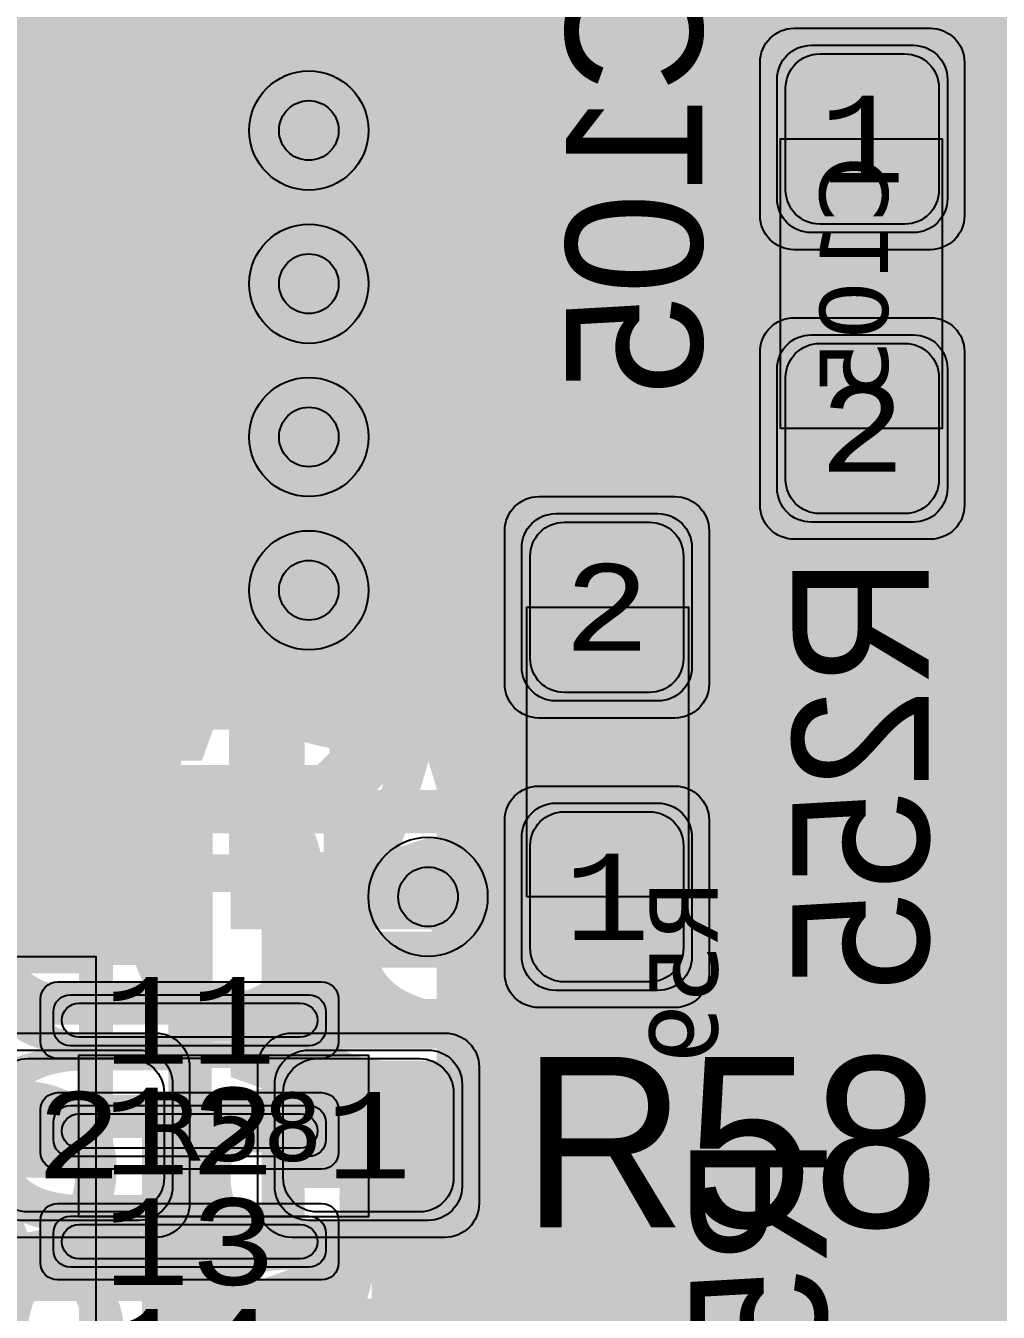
# Model space of a CAD drawing. Extents: x -98 to 119, y -207 to 98.
# Drawn here: x -1.16 to 4.55, y 15.96 to 23.52 of the extents above; entities that cross this region are included whole.
import ezdxf
from ezdxf.enums import TextEntityAlignment as Align

# ---------------------------------------------------------------- set-up
doc = ezdxf.new("R2010")
doc.units = 0
doc.header["$MEASUREMENT"] = 0
for name, color, linetype in [('ASSEMBLY_OUTLINES_BTM', 191, 'CONTINUOUS'), ('ASSEMBLY_OUTLINES_TOP', 102, 'CONTINUOUS'), ('ASSEMBLY_PART_NUMBERS_BTM', 191, 'CONTINUOUS'), ('ASSEMBLY_PART_NUMBERS_TOP', 102, 'CONTINUOUS'), ('ASSEMBLY_REF_DES_BTM', 191, 'CONTINUOUS'), ('ASSEMBLY_REF_DES_TOP', 102, 'CONTINUOUS'), ('BOARD_OUTLINE', 10, 'CONTINUOUS'), ('DRILL_DRAWING', 21, 'CONTINUOUS'), ('GENERATED_SILKSCREEN_BTM', 255, 'CONTINUOUS'), ('GENERATED_SILKSCREEN_TOP', 140, 'CONTINUOUS'), ('MANUFACTURING_OUTLINES', 10, 'CONTINUOUS'), ('PART_PADS_SMD_BTM', 230, 'CONTINUOUS'), ('PART_PADS_SMD_TOP', 150, 'CONTINUOUS'), ('PIN_NUMBERS_BTM', 8, 'CONTINUOUS'), ('PIN_NUMBERS_TOP', 8, 'CONTINUOUS'), ('PLACEMENT_OUTLINES_BTM', 222, 'CONTINUOUS'), ('PLACEMENT_OUTLINES_TOP', 130, 'CONTINUOUS'), ('PLANE_DATA_LAYER_BOTTOM', 230, 'CONTINUOUS'), ('PLANE_SHAPES_LAYER_BOTTOM', 230, 'CONTINUOUS'), ('PLANE_SHAPES_LAYER_TOP', 150, 'CONTINUOUS'), ('ROUTE_BORDER', 151, 'CONTINUOUS'), ('SILKSCREEN_OUTLINES_BTM', 211, 'CONTINUOUS'), ('SILKSCREEN_OUTLINES_TOP', 150, 'CONTINUOUS'), ('SILKSCREEN_REF_DES_BTM', 211, 'CONTINUOUS'), ('SILKSCREEN_REF_DES_TOP', 150, 'CONTINUOUS'), ('SOLDERMASK_PADS_BTM', 12, 'CONTINUOUS'), ('SOLDERMASK_PADS_TOP', 180, 'CONTINUOUS'), ('SOLDERPASTE_PADS_BTM', 12, 'CONTINUOUS'), ('SOLDERPASTE_PADS_TOP', 180, 'CONTINUOUS'), ('TRACES_LAYER_BOTTOM', 230, 'CONTINUOUS'), ('TRACES_LAYER_TOP', 150, 'CONTINUOUS'), ('VIA_HOLES_LAYER_BOTTOM', 30, 'CONTINUOUS'), ('VIA_HOLES_LAYER_TOP', 30, 'CONTINUOUS'), ('VIA_PADS_LAYER_BOTTOM', 230, 'CONTINUOUS'), ('VIA_PADS_LAYER_TOP', 150, 'CONTINUOUS')]:
    doc.layers.add(name, color=color, linetype=linetype)
doc.styles.add('COURIER_NEW', font='COUR.TTF')
doc.styles.add('VERDANA', font='verdana.TTF')
doc.styles.add('VERIBEST_GERBER_0', font='txt')

msp = doc.modelspace()

# ---------------------------------------------------------------- hatches: boundary and pattern name
at = {"layer": 'PLANE_DATA_LAYER_BOTTOM'}
h = msp.add_hatch(color=256, dxfattribs=at)
h.paths.add_polyline_path([(-96.5, 0, -1), (96.5, 0, -1)], flags=0)
h.paths.add_polyline_path([(92.251979, -7.43598, 0.72698816), (92.479659, -3.637852, -0.30860979), (92.431259, -3.566904, -0.00963525), (92.431316, -3.563968, 0.00963501), (92.5, -0.000006), (92.5, 0.000001, 0.05332526), (90.407665, 19.562826, -0.05332692), (90.405941, 19.578942), (90.405941, 19.578943, -0.23821791), (90.436919, 19.640273, 0.66175504), (89.584154, 23.221888, -0.29529758), (89.523137, 23.277841, 0.02240102), (87.08146, 31.194059, -0.0862063), (87.076996, 31.219756), (87.076996, 31.219757, -0.21018391), (87.101696, 31.275919, 0.67938251), (85.774921, 34.749845, -0.30186499), (85.705267, 34.797373, 0.04791583), (77.514669, 50.475005, -0.14530744), (77.502324, 50.516585, -0.1239887), (77.511414, 50.552678, 0.60660899), (75.516892, 53.486368, -0.27423899), (75.44586, 53.517962, 0.02152308), (70.565432, 59.806101, -0.17759524), (70.547363, 59.855368), (70.547363, 59.855369, -0.1118333), (70.5548, 59.888203, 0.66175545), (68.116894, 62.64715, -0.29529737), (68.036725, 62.667806, 0.05833458), (51.722715, 76.687749, -0.24933783), (51.689123, 76.750923), (51.689123, 76.750924, -0.06075989), (51.691357, 76.76924, 0.7149664), (48.509213, 78.818582, -0.31487112), (48.42205, 78.81342, 0.02280668), (41.042088, 82.896302, -0.28513695), (40.999698, 82.964591), (40.999698, 82.964596, -0.00424702), (40.999709, 82.965891, 0.64704661), (37.697353, 84.5176, -0.28975486), (37.616734, 84.505806, 0.05294354), (19.031563, 90.52099, -0.30833592), (18.972104, 90.582877, 0.69698225), (15.284156, 91.27756, -0.30833961), (15.206255, 91.241547, 0.02237069), (6.993138, 92.235275, -0.31520437), (6.925536, 92.290658, 0.71588806), (3.14462, 92.496703, -0.31520526), (3.0714, 92.448994, 0.06346806), (-20.215283, 90.264015, -0.32014225), (-20.296827, 90.298428, 0.72963938), (-23.995319, 89.386755, -0.32014403), (-24.051528, 89.318386, 0.01866354), (-30.645576, 87.275991, -0.30986574), (-30.72878, 87.298418, 0.70117084), (-34.249879, 85.978007, -0.00275269), (-34.249874, 85.977168, -0.30685575), (-34.29782, 85.9064, 0.04916641), (-50.410548, 77.556603, -0.32354836), (-50.499711, 77.561018, 0.73921276), (-53.660594, 75.408706, -0.07516987), (-53.657188, 75.386179), (-53.657188, 75.386178, -0.24247942), (-53.68916, 75.324127, 0.01996774), (-59.527063, 70.80098, -0.29848709), (-59.610009, 70.791065, 0.55672441), (-62.5, 69), (-62.5, 68.999999, 0.08270852), (-62.392031, 68.351756, -0.29848757), (-62.412702, 68.270818, 0.06718659), (-78.279974, 49.27977, -0.27781781), (-78.350169, 49.24438, 0.43635087), (-80.5, 47.25), (-80.5, 47.249999, 0.14146633), (-80.192238, 46.184011, -0.14146588), (-80.180512, 46.143397), (-80.180512, 46.143396, -0.13119073), (-80.190652, 46.105416, 0.01929482), (-83.506407, 39.786053, -0.3122068), (-83.581614, 39.742899, 0.43912347), (-85.75, 37.75, 0.20482962), (-85.131688, 36.303992, -0.20483071), (-85.10813, 36.248899), (-85.10813, 36.248898, -0.10091901), (-85.114214, 36.219062, 0.04809776), (-90.466303, 19.289839, -0.31487042), (-90.530154, 19.230281, 0.71496565), (-91.24073, 15.512631, -0.26937831), (-91.202277, 15.446437), (-91.202277, 15.446436, -0.04192983), (-91.203345, 15.433723, 0.01884133), (-92.106444, 8.523669, -0.32827121), (-92.166453, 8.456161, 0.35402801), (-93.75, 6.5), (-93.75, 6.499999, 0.3147083), (-92.438077, 4.622088, -0.31470689), (-92.388093, 4.55054), (-92.388093, 4.550537, -0.01228575), (-92.388185, 4.546794, 0.01229418), (-92.5, 0.00001), (-92.5, -0.000004, 0.05293339), (-90.438132, -19.421494, -0.32940864), (-90.475468, -19.504015, 0.27173254), (-91.5, -21.25, 0.40159771), (-89.586502, -23.248128, -0.32940451), (-89.516056, -23.305059, 0.02130735), (-87.207653, -30.839509, -0.32217733), (-87.232533, -30.924924, 0.23066593), (-88, -32.499999), (-88, -32.5, 0.43149503), (-85.882787, -34.496562, -0.3221788), (-85.807634, -34.544174, 0.04801617), (-77.643233, -50.277018, -0.30387878), (-77.644537, -50.3618, 0.152519), (-78, -51.499999), (-78, -51.5, 0.48198292), (-75.552374, -53.449264, -0.30388342), (-75.473145, -53.479475, 0.02199125), (-70.483925, -59.90214, -0.3186215), (-70.47622, -59.989968, 0.72539906), (-67.952631, -62.834176, -0.31862421), (-67.866344, -62.852281, 0.06239253), (-50.265124, -77.650932, -0.25435623), (-50.230332, -77.714899), (-50.230332, -77.7149, -0.03445317), (-50.231054, -77.725364, 0.03445193), (-50.25, -78), (-50.25, -78.000001, 0.60330822), (-47.119729, -79.649997, -0.29136265), (-47.037917, -79.64725, 0.02294124), (-39.54278, -83.621879, -0.2900128), (-39.499155, -83.690765), (-39.499155, -83.690766, -0.00713035), (-39.499186, -83.692939, 0.00713296), (-39.5, -83.749994), (-39.5, -83.75, 0.65808296), (-36.126004, -85.203319, -0.29776298), (-36.043963, -85.188513, 0.04901634), (-18.771876, -90.575199, -0.30186131), (-18.712566, -90.635139, 0.67938177), (-15.056336, -91.31372, -0.30186438), (-14.979467, -91.279054, 0.02174912), (-6.993138, -92.235275, -0.31520437), (-6.925536, -92.290658, 0.71588806), (-3.14462, -92.496703, -0.31520526), (-3.0714, -92.448994, 0.06250827), (19.869968, -90.340657, -0.3455664), (19.954737, -90.381493, 0.79435682), (23.75, -89.500001), (23.75, -89.499973, 0.00508686), (23.749586, -89.459281, -0.34558849), (23.806159, -89.384097, 0.02146945), (31.383958, -87.013201, -0.31444693), (31.468175, -87.035889, 0.70013084), (35, -85.75), (35, -85.749988, 0.00909926), (34.998675, -85.677212, -0.00905723), (34.998625, -85.674452), (34.998625, -85.674439, -0.3044722), (35.045955, -85.60392, 0.04798546), (50.721249, -77.353765, -0.31444166), (50.808431, -77.356288, 0.61621831), (54, -75.75), (54, -75.749999, 0.06775817), (53.927211, -75.215343, -0.06775352), (53.924438, -75.194974), (53.924438, -75.194973, -0.24153729), (53.95619, -75.13308, 0.02236582), (60.452055, -70.01285, -0.31311155), (60.538488, -70.003709, 0.71009535), (63.344013, -67.475653, -0.09971759), (63.33807, -67.446151), (63.33807, -67.44615, -0.20692806), (63.362073, -67.390635, 0.05820555), (77.187807, -50.973449, -0.31748667), (77.269693, -50.94147, 0.72222414), (79.294241, -47.729048, -0.17387366), (79.276877, -47.680625, -0.13609457), (79.287761, -47.641379, 0.02052348), (82.926938, -40.980152, -0.3530032), (83.013777, -40.939997, 0.48811211), (85.5, -39), (85.5, -38.999999, 0.2400736), (84.675602, -37.381988, -0.24007295), (84.644192, -37.320342), (84.644192, -37.320341, -0.10410562), (84.650658, -37.289623, 0.05054674), (90.411157, -19.546683, -0.32146983), (90.476988, -19.487077, 0.38127918), (92.25, -17.5, 0.2751437), (91.203224, -15.741772, -0.27514249), (91.163342, -15.674784), (91.163342, -15.674783, -0.04255495), (91.164442, -15.661882, 0.02223578), (92.195155, -7.50356, -0.31919634)], flags=0)
at = {"layer": 'PLANE_SHAPES_LAYER_BOTTOM'}
h = msp.add_hatch(color=256, dxfattribs=at)
h.paths.add_polyline_path([(-96.5, 0, -1), (96.5, 0, -1)], flags=0)
h.paths.add_polyline_path([(-92.5, 0, -1), (92.5, 0, -1)], flags=0)
at = {"layer": 'PLANE_SHAPES_LAYER_TOP'}
h = msp.add_hatch(color=256, dxfattribs=at)
h.paths.add_polyline_path([(-96.31345, 0, -1), (96.81345, 0, -1)], flags=0)
h.paths.add_polyline_path([(-92.25, 0, -1), (92.75, 0, -1)], flags=0)
h = msp.add_hatch(color=256, dxfattribs=at)
h.paths.add_polyline_path([(46.25, -35.15), (43.875, -38), (28.75, -38), (32.25, -34.5), (32.25, -30.5), (35.75, -30.5), (35.75, -27), (14.25, -27), (14.25, -24), (-10, -24), (-10, -18.75), (1.75, -18.75), (1.75, -9.25), (-10, -9.25), (-10, 32.75), (1.75, 32.75), (1.75, 34.25), (20.25, 34.25), (20.25, 25.25), (22.25, 23.25), (34.5, 23.25), (34.5, -26.5), (41.25, -26.5), (41.25, -20.5), (46.25, -20.5)])
h.paths.add_polyline_path([(-8.75, 10.25), (-8.75, 19.5), (1.25, 19.5), (1.25, 10.25)], flags=16)
h.paths.add_polyline_path([(6, 27.25), (6, 29.75), (15.45, 29.75), (15.45, 27.25)], flags=16)
at = {"layer": 'VIA_HOLES_LAYER_BOTTOM'}
h = msp.add_hatch(color=256, dxfattribs=at)
edge = h.paths.add_edge_path()
edge.add_arc((0.5, 22.9), 0.175, 0, 360)
h = msp.add_hatch(color=256, dxfattribs=at)
edge = h.paths.add_edge_path()
edge.add_arc((0.5, 22), 0.175, 0, 360)
h = msp.add_hatch(color=256, dxfattribs=at)
edge = h.paths.add_edge_path()
edge.add_arc((0.5, 21.1), 0.175, 0, 360)
h = msp.add_hatch(color=256, dxfattribs=at)
edge = h.paths.add_edge_path()
edge.add_arc((0.5, 20.2), 0.175, 0, 360)
h = msp.add_hatch(color=256, dxfattribs=at)
edge = h.paths.add_edge_path()
edge.add_arc((1.2, 18.4), 0.175, 0, 360)
at = {"layer": 'VIA_HOLES_LAYER_TOP'}
h = msp.add_hatch(color=256, dxfattribs=at)
edge = h.paths.add_edge_path()
edge.add_arc((0.5, 22.9), 0.175, 0, 360)
h = msp.add_hatch(color=256, dxfattribs=at)
edge = h.paths.add_edge_path()
edge.add_arc((0.5, 22), 0.175, 0, 360)
h = msp.add_hatch(color=256, dxfattribs=at)
edge = h.paths.add_edge_path()
edge.add_arc((0.5, 21.1), 0.175, 0, 360)
h = msp.add_hatch(color=256, dxfattribs=at)
edge = h.paths.add_edge_path()
edge.add_arc((0.5, 20.2), 0.175, 0, 360)
h = msp.add_hatch(color=256, dxfattribs=at)
edge = h.paths.add_edge_path()
edge.add_arc((1.2, 18.4), 0.175, 0, 360)

# ---------------------------------------------------------------- linework, layer by layer
at = {"layer": 'ASSEMBLY_OUTLINES_BTM'}
for points in [[(3.27, 21.15), (3.27, 22.85), (4.22, 22.85), (4.22, 21.15)], [(1.78, 18.4), (1.78, 20.1), (2.73, 20.1), (2.73, 18.4)]]:
    msp.add_lwpolyline(points, close=True, dxfattribs=at)
at = {"layer": 'ASSEMBLY_OUTLINES_BTM', "const_width": 0.2}
msp.add_lwpolyline([(-5.25, 11.45), (-5.25, 18.05), (-0.75, 18.05), (-0.75, 11.45)], close=True, dxfattribs=at)
at = {"layer": 'ASSEMBLY_OUTLINES_TOP'}
msp.add_lwpolyline([(-0.85, 16.52), (-0.85, 17.47), (0.85, 17.47), (0.85, 16.52)], close=True, dxfattribs=at)
at = {"layer": 'BOARD_OUTLINE', "const_width": 0.1}
msp.add_lwpolyline([(-97.5, 0, -1), (97.5, 0, -1)], format="xyb", close=True, dxfattribs=at)
at = {"layer": 'GENERATED_SILKSCREEN_BTM', "const_width": 0.15}
for points in [[(2.0068, 23.6412), (2.0068, 23.3716), (2.0076, 23.3676), (2.0084, 23.366), (2.0092, 23.3636), (2.01, 23.3612), (2.1196, 23.226), (2.1236, 23.2228), (2.13, 23.2212), (2.134, 23.222), (2.1388, 23.2236), (2.142, 23.226), (2.1452, 23.23), (2.1476, 23.234), (2.1484, 23.238), (2.1484, 23.242), (2.146, 23.2452), (2.0396, 23.3772), (2.0396, 23.6356)], [(2.774, 23.6356), (2.774, 23.3772), (2.6676, 23.2452), (2.666, 23.242), (2.6652, 23.238), (2.666, 23.234), (2.6684, 23.23), (2.6716, 23.226), (2.6756, 23.2236), (2.6796, 23.222), (2.6852, 23.2212), (2.69, 23.2228), (2.694, 23.226), (2.8036, 23.3612), (2.8052, 23.3644), (2.806, 23.3652), (2.806, 23.3676), (2.8068, 23.3684), (2.8068, 23.3692), (2.8068, 23.3716), (2.8068, 23.6412)], [(2.774, 22.922), (2.7756, 22.9284), (2.7788, 22.9316), (2.7844, 22.934), (2.7908, 22.9348), (2.7964, 22.934), (2.802, 22.9316), (2.806, 22.9284), (2.8068, 22.922), (2.8068, 22.61), (2.806, 22.6044), (2.802, 22.5996), (2.7964, 22.5972), (2.7908, 22.5964), (2.7844, 22.5972), (2.7788, 22.5996), (2.7756, 22.6044), (2.774, 22.61), (2.774, 22.7508), (2.0228, 22.7508), (2.0172, 22.7516), (2.0132, 22.754), (2.0108, 22.758), (2.01, 22.7636), (2.0092, 22.7676), (2.0092, 22.7716), (2.0108, 22.7748), (2.014, 22.778), (2.2332, 22.934), (2.2388, 22.9364), (2.2444, 22.9364), (2.2492, 22.934), (2.2532, 22.93), (2.2564, 22.9252), (2.258, 22.9196), (2.258, 22.9164), (2.2564, 22.914), (2.2548, 22.9116), (2.2524, 22.91), (2.0732, 22.782), (2.774, 22.782), (2.774, 22.922)], [(2.1196, 22.302), (2.01, 22.1676), (2.0092, 22.1644), (2.0084, 22.162), (2.0076, 22.1612), (2.0068, 22.158), (2.0068, 21.8884), (2.0076, 21.8852), (2.0076, 21.8844), (2.0084, 21.8836), (2.0092, 21.8812), (2.01, 21.878), (2.1196, 21.7436), (2.1236, 21.7412), (2.1268, 21.7404), (2.1292, 21.7388), (2.1324, 21.738), (2.6812, 21.738), (2.6836, 21.7388), (2.6892, 21.7404), (2.6908, 21.7412), (2.694, 21.7436), (2.8036, 21.878), (2.8044, 21.8812), (2.8052, 21.8828), (2.806, 21.8844), (2.8068, 21.886), (2.8068, 21.8884), (2.8068, 22.158), (2.806, 22.1612), (2.8052, 22.1644), (2.8036, 22.1676), (2.694, 22.302), (2.6924, 22.3036), (2.6916, 22.3052), (2.6892, 22.3068), (2.6836, 22.3084), (2.6812, 22.3092), (2.1324, 22.3092), (2.1292, 22.3084), (2.1268, 22.3068), (2.1236, 22.3052), (2.1196, 22.302)], [(2.1404, 22.2764), (2.6732, 22.2764), (2.7132, 22.2292), (2.082, 21.842), (2.0396, 21.8948), (2.0396, 22.1532), (2.1404, 22.2764)], [(2.734, 22.2036), (2.774, 22.1532), (2.774, 21.8948), (2.6732, 21.77), (2.1404, 21.77), (2.1028, 21.8172), (2.734, 22.2036)], [(2.282, 21.4028), (2.2828, 21.406), (2.2836, 21.4084), (2.2852, 21.4116), (2.3732, 21.5204), (2.0396, 21.5204), (2.0396, 20.998), (2.038, 20.9924), (2.0348, 20.9876), (2.0292, 20.9852), (2.0236, 20.9844), (2.0172, 20.9852), (2.0116, 20.9876), (2.0084, 20.9924), (2.0068, 20.998), (2.0068, 21.538), (2.0084, 21.5436), (2.0124, 21.5476), (2.0172, 21.5524), (2.0228, 21.554), (2.4076, 21.554), (2.4132, 21.5532), (2.4172, 21.5508), (2.4196, 21.5476), (2.4212, 21.542), (2.4228, 21.538), (2.4236, 21.5348), (2.4228, 21.5308), (2.4204, 21.5276), (2.314, 21.3972), (2.314, 21.1388), (2.4156, 21.014), (2.6732, 21.014), (2.7732, 21.1388), (2.7732, 21.3972), (2.6676, 21.5276), (2.6652, 21.5332), (2.6652, 21.538), (2.6684, 21.5428), (2.6724, 21.5476), (2.678, 21.5508), (2.6836, 21.5516), (2.6868, 21.5516), (2.6892, 21.5508), (2.6932, 21.5468), (2.8036, 21.4116), (2.8052, 21.4092), (2.8052, 21.406), (2.8068, 21.4028), (2.8068, 21.1332), (2.8068, 21.1308), (2.806, 21.13), (2.806, 21.1292), (2.8052, 21.1276), (2.8052, 21.126), (2.8036, 21.1228), (2.6932, 20.9876), (2.6908, 20.9852), (2.6892, 20.9844), (2.6844, 20.9828), (2.6812, 20.982), (2.4076, 20.982), (2.4044, 20.9828), (2.3996, 20.9844), (2.398, 20.9844), (2.3972, 20.9852), (2.3956, 20.9868), (2.394, 20.9876), (2.2852, 21.1228), (2.2836, 21.1268), (2.2828, 21.1292), (2.282, 21.1332), (2.282, 21.4028)], [(3.6408, 19.7256), (3.6392, 19.7232), (3.6352, 19.7224), (3.6312, 19.72), (3.6272, 19.72), (3.4624, 19.72), (3.4584, 19.72), (3.456, 19.7224), (3.4536, 19.7224), (3.4528, 19.7232), (3.452, 19.724), (3.4496, 19.7256), (3.34, 19.8616), (3.3384, 19.8656), (3.3376, 19.868), (3.3368, 19.872), (3.3368, 20.2752), (3.3384, 20.2824), (3.3424, 20.2864), (3.3472, 20.2912), (3.3528, 20.2928), (4.1208, 20.2928), (4.1272, 20.2912), (4.1312, 20.2872), (4.1336, 20.2824), (4.1344, 20.2768), (4.1336, 20.2704), (4.1312, 20.2648), (4.1272, 20.2608), (4.1208, 20.2592), (3.7528, 20.2592), (3.7528, 19.8832), (4.1256, 19.752), (4.1312, 19.7488), (4.1344, 19.7432), (4.1352, 19.7368), (4.1336, 19.732), (4.1312, 19.7272), (4.1264, 19.7232), (4.1216, 19.7208), (4.1152, 19.7224), (3.7424, 19.8536), (3.6408, 19.7256)], [(3.3696, 20.2592), (3.3696, 19.876), (3.4704, 19.752), (3.6192, 19.752), (3.7208, 19.876), (3.7208, 20.2592), (3.3696, 20.2592)], [(3.34, 19.1048), (3.4496, 18.9704), (3.4536, 18.968), (3.4568, 18.9672), (3.4592, 18.9656), (3.4624, 18.9648), (3.572, 18.9648), (3.5744, 18.9656), (3.58, 18.9672), (3.584, 18.968), (3.5856, 18.9704), (4.0184, 19.5032), (4.104, 19.5032), (4.104, 18.9808), (4.1056, 18.9752), (4.1088, 18.9704), (4.1144, 18.968), (4.1208, 18.9672), (4.1264, 18.968), (4.132, 18.9704), (4.1352, 18.9752), (4.1368, 18.9808), (4.1368, 19.52), (4.1352, 19.5264), (4.1312, 19.5304), (4.1272, 19.5344), (4.1208, 19.536), (4.0112, 19.536), (4.0088, 19.5352), (4.0032, 19.5336), (4.0008, 19.532), (3.9992, 19.5304), (3.9976, 19.5288), (3.564, 18.9968), (3.4704, 18.9968), (3.3696, 19.1216), (3.3696, 19.38), (3.476, 19.5104), (3.4776, 19.516), (3.4768, 19.5208), (3.4744, 19.5264), (3.4696, 19.5296), (3.4648, 19.5328), (3.4592, 19.5336), (3.4536, 19.5328), (3.4496, 19.5288), (3.34, 19.3944), (3.3392, 19.3912), (3.3384, 19.3888), (3.3376, 19.388), (3.3368, 19.3848), (3.3368, 19.1152), (3.3376, 19.112), (3.3376, 19.1112), (3.3384, 19.1104), (3.3392, 19.108), (3.34, 19.1048)], [(3.612, 18.6296), (3.6128, 18.6328), (3.6136, 18.6352), (3.6152, 18.6384), (3.7032, 18.7472), (3.3696, 18.7472), (3.3696, 18.2248), (3.368, 18.2192), (3.3648, 18.2144), (3.3592, 18.212), (3.3536, 18.2112), (3.3472, 18.212), (3.3416, 18.2144), (3.3384, 18.2192), (3.3368, 18.2248), (3.3368, 18.7648), (3.3384, 18.7704), (3.3424, 18.7744), (3.3472, 18.7792), (3.3528, 18.7808), (3.7376, 18.7808), (3.7432, 18.78), (3.7472, 18.7776), (3.7496, 18.7744), (3.7512, 18.7688), (3.7528, 18.7648), (3.7536, 18.7616), (3.7528, 18.7576), (3.7504, 18.7544), (3.644, 18.624), (3.644, 18.3656), (3.7456, 18.2408), (4.0032, 18.2408), (4.1032, 18.3656), (4.1032, 18.624), (3.9976, 18.7544), (3.9952, 18.76), (3.9952, 18.7648), (3.9984, 18.7696), (4.0024, 18.7744), (4.008, 18.7776), (4.0136, 18.7784), (4.0168, 18.7784), (4.0192, 18.7776), (4.0232, 18.7736), (4.1336, 18.6384), (4.1352, 18.636), (4.1352, 18.6328), (4.1368, 18.6296), (4.1368, 18.36), (4.1368, 18.3576), (4.136, 18.3568), (4.136, 18.356), (4.1352, 18.3544), (4.1352, 18.3528), (4.1336, 18.3496), (4.0232, 18.2144), (4.0208, 18.212), (4.0192, 18.2112), (4.0144, 18.2096), (4.0112, 18.2088), (3.7376, 18.2088), (3.7344, 18.2096), (3.7296, 18.2112), (3.728, 18.2112), (3.7272, 18.212), (3.7256, 18.2136), (3.724, 18.2144), (3.6152, 18.3496), (3.6136, 18.3536), (3.6128, 18.356), (3.612, 18.36), (3.612, 18.6296)], [(3.612, 17.8736), (3.6128, 17.8768), (3.6136, 17.8792), (3.6152, 17.8824), (3.7032, 17.9912), (3.3696, 17.9912), (3.3696, 17.4688), (3.368, 17.4632), (3.3648, 17.4584), (3.3592, 17.456), (3.3536, 17.4552), (3.3472, 17.456), (3.3416, 17.4584), (3.3384, 17.4632), (3.3368, 17.4688), (3.3368, 18.0088), (3.3384, 18.0144), (3.3424, 18.0184), (3.3472, 18.0232), (3.3528, 18.0248), (3.7376, 18.0248), (3.7432, 18.024), (3.7472, 18.0216), (3.7496, 18.0184), (3.7512, 18.0128), (3.7528, 18.0088), (3.7536, 18.0056), (3.7528, 18.0016), (3.7504, 17.9984), (3.644, 17.868), (3.644, 17.6096), (3.7456, 17.4848), (4.0032, 17.4848), (4.1032, 17.6096), (4.1032, 17.868), (3.9976, 17.9984), (3.9952, 18.004), (3.9952, 18.0088), (3.9984, 18.0136), (4.0024, 18.0184), (4.008, 18.0216), (4.0136, 18.0224), (4.0168, 18.0224), (4.0192, 18.0216), (4.0232, 18.0176), (4.1336, 17.8824), (4.1352, 17.88), (4.1352, 17.8768), (4.1368, 17.8736), (4.1368, 17.604), (4.1368, 17.6016), (4.136, 17.6008), (4.136, 17.6), (4.1352, 17.5984), (4.1352, 17.5968), (4.1336, 17.5936), (4.0232, 17.4584), (4.0208, 17.456), (4.0192, 17.4552), (4.0144, 17.4536), (4.0112, 17.4528), (3.7376, 17.4528), (3.7344, 17.4536), (3.7296, 17.4552), (3.728, 17.4552), (3.7272, 17.456), (3.7256, 17.4576), (3.724, 17.4584), (3.6152, 17.5936), (3.6136, 17.5976), (3.6128, 17.6), (3.612, 17.604), (3.612, 17.8736)], [(1.04, 16.6918), (1.0376, 16.6978), (1.0364, 16.7014), (1.0352, 16.7074), (1.0352, 17.3146), (1.0376, 17.323), (1.0436, 17.329), (1.0508, 17.3362), (1.0592, 17.3386), (2.2112, 17.3386), (2.2208, 17.3362), (2.2268, 17.329), (2.234, 17.323), (2.2352, 17.3146), (2.2352, 16.7074), (2.2352, 16.7026), (2.234, 16.7002), (2.2328, 16.6966), (2.2304, 16.6918), (2.066, 16.489), (2.0612, 16.4854), (2.0588, 16.4842), (2.0528, 16.4818), (2.0468, 16.4806), (1.2236, 16.4806), (1.2176, 16.4818), (1.214, 16.4842), (1.2104, 16.4842), (1.2092, 16.4854), (1.208, 16.4878), (1.2044, 16.489), (1.04, 16.6918)], [(1.0844, 17.2882), (1.0844, 16.7158), (1.2356, 16.5286), (2.0348, 16.5286), (2.186, 16.7158), (2.186, 17.2882), (1.0844, 17.2882)], [(3.0408, 16.3252), (3.0392, 16.3228), (3.0352, 16.322), (3.0312, 16.3196), (3.0272, 16.3196), (2.8624, 16.3196), (2.8584, 16.3196), (2.856, 16.322), (2.8536, 16.322), (2.8528, 16.3228), (2.852, 16.3236), (2.8496, 16.3252), (2.74, 16.4612), (2.7384, 16.4652), (2.7376, 16.4676), (2.7368, 16.4716), (2.7368, 16.8748), (2.7384, 16.882), (2.7424, 16.886), (2.7472, 16.8908), (2.7528, 16.8924), (3.5208, 16.8924), (3.5272, 16.8908), (3.5312, 16.8868), (3.5336, 16.882), (3.5344, 16.8764), (3.5336, 16.87), (3.5312, 16.8644), (3.5272, 16.8604), (3.5208, 16.8588), (3.1528, 16.8588), (3.1528, 16.4828), (3.5256, 16.3516), (3.5312, 16.3484), (3.5344, 16.3428), (3.5352, 16.3364), (3.5336, 16.3316), (3.5312, 16.3268), (3.5264, 16.3228), (3.5216, 16.3204), (3.5152, 16.322), (3.1424, 16.4532), (3.0408, 16.3252)], [(2.7696, 16.8588), (2.7696, 16.4756), (2.8704, 16.3516), (3.0192, 16.3516), (3.1208, 16.4756), (3.1208, 16.8588), (2.7696, 16.8588)], [(1.0844, 15.5818), (1.0844, 15.9694), (1.244, 16.165), (1.2464, 16.1734), (1.2452, 16.1818), (1.2416, 16.189), (1.2344, 16.195), (1.2272, 16.1998), (1.2188, 16.201), (1.214, 16.201), (1.2104, 16.1998), (1.2044, 16.1938), (1.04, 15.991), (1.0388, 15.9874), (1.0376, 15.9838), (1.0364, 15.9826), (1.0352, 15.9778), (1.0352, 15.5734)], [(2.2304, 15.991), (2.066, 16.1938), (2.06, 16.1998), (2.0564, 16.201), (2.0528, 16.201), (2.0444, 16.1998), (2.036, 16.195), (2.03, 16.189), (2.0252, 16.1818), (2.024, 16.1734), (2.0264, 16.165), (2.186, 15.9694), (2.186, 15.5818)], [(2.7368, 15.5804), (2.7368, 16.1204), (2.7384, 16.126), (2.7424, 16.13), (2.7472, 16.1348), (2.7528, 16.1364), (3.1376, 16.1364), (3.1432, 16.1356), (3.1472, 16.1332), (3.1496, 16.13), (3.1512, 16.1244), (3.1528, 16.1204), (3.1536, 16.1172), (3.1528, 16.1132), (3.1504, 16.11), (3.044, 15.9796), (3.044, 15.7212)], [(3.012, 15.9852), (3.0128, 15.9884), (3.0136, 15.9908), (3.0152, 15.994), (3.1032, 16.1028), (2.7696, 16.1028), (2.7696, 15.5804)], [(3.5032, 15.7212), (3.5032, 15.9796), (3.3976, 16.11), (3.3952, 16.1156), (3.3952, 16.1204), (3.3984, 16.1252), (3.4024, 16.13), (3.408, 16.1332), (3.4136, 16.134), (3.4168, 16.134), (3.4192, 16.1332), (3.4232, 16.1292), (3.5336, 15.994), (3.5352, 15.9916), (3.5352, 15.9884), (3.5368, 15.9852), (3.5368, 15.7156)], [(2.2352, 15.5734), (2.2352, 15.9778), (2.234, 15.9826), (2.2328, 15.9874), (2.2304, 15.991)], [(3.012, 15.7156), (3.012, 15.9852)]]:
    msp.add_lwpolyline(points, dxfattribs=at)
for points in [[(3.270005, 21.707911, 0.00001223), (3.269995, 21.707902), (3.269995, 22.292098, 0.00001223), (3.270005, 22.292089), (3.270005, 21.707911)], [(4.220005, 21.716156, 0.00001164), (4.219995, 21.716164), (4.219995, 22.283836, 0.00001164), (4.220005, 22.283844), (4.220005, 21.716156)], [(1.780005, 18.966164, 0.00001164), (1.779995, 18.966156), (1.779995, 19.533844, 0.00001164), (1.780005, 19.533836), (1.780005, 18.966164)], [(2.730005, 18.957902, 0.00001223), (2.729995, 18.957911), (2.729995, 19.542089, 0.00001223), (2.730005, 19.542098), (2.730005, 18.957902)], [(-0.749995, 17.9), (-0.750005, 17.9), (-0.750005, 18.049995), (-5.249995, 18.049995), (-5.249995, 17.9), (-5.250005, 17.9), (-5.250005, 18.05, -0.41421356), (-5.25, 18.050005), (-0.75, 18.050005, -0.41421356), (-0.749995, 18.05), (-0.749995, 17.9)]]:
    msp.add_lwpolyline(points, format="xyb", dxfattribs=at)
for points in [[(-0.750005, 17.25), (-0.750005, 17.45), (-0.749995, 17.45), (-0.749995, 17.25)], [(-0.750005, 16.6), (-0.750005, 16.8), (-0.749995, 16.8), (-0.749995, 16.6)], [(-0.750005, 15.95), (-0.750005, 16.15), (-0.749995, 16.15), (-0.749995, 15.95)]]:
    msp.add_lwpolyline(points, close=True, dxfattribs=at)
at = {"layer": 'GENERATED_SILKSCREEN_TOP', "const_width": 0.15}
for points in [[(0.283844, 17.470005, 0.00001164), (0.283836, 17.469995), (-0.283836, 17.469995, 0.00001164), (-0.283844, 17.470005), (0.283844, 17.470005)], [(0.292098, 16.519995), (-0.292098, 16.519995, 0.00001223), (-0.292089, 16.520005), (0.292089, 16.520005, 0.00001223), (0.292098, 16.519995)]]:
    msp.add_lwpolyline(points, format="xyb", dxfattribs=at)
for points in [[(2.593, 17.063), (2.596, 17.065), (2.597, 17.07), (2.6, 17.075), (2.6, 17.08), (2.6, 17.286), (2.6, 17.291), (2.597, 17.294), (2.597, 17.297), (2.596, 17.298), (2.595, 17.299), (2.593, 17.301), (2.423, 17.439), (2.418, 17.441), (2.414, 17.442), (2.41, 17.443), (1.906, 17.443), (1.897, 17.441), (1.891, 17.436), (1.886, 17.43), (1.884, 17.423), (1.884, 16.463), (1.886, 16.455), (1.891, 16.45), (1.897, 16.447), (1.904, 16.446), (1.912, 16.447), (1.919, 16.45), (1.924, 16.455), (1.926, 16.463), (1.926, 16.923), (2.396, 16.923), (2.56, 16.457), (2.564, 16.45), (2.571, 16.446), (2.579, 16.445), (2.585, 16.447), (2.591, 16.45), (2.596, 16.455), (2.599, 16.462), (2.597, 16.47), (2.433, 16.936), (2.593, 17.063)], [(1.926, 17.402), (2.404, 17.402), (2.56, 17.276), (2.56, 17.09), (2.404, 16.963), (1.926, 16.963), (1.926, 17.402)], [(3.018, 17.099), (3.014, 17.098), (3.011, 17.097), (3.007, 17.095), (2.871, 16.985), (2.871, 17.402), (3.524, 17.402), (3.531, 17.404), (3.537, 17.408), (3.54, 17.415), (3.541, 17.422), (3.54, 17.43), (3.537, 17.436), (3.531, 17.441), (3.524, 17.443), (2.849, 17.443), (2.842, 17.441), (2.836, 17.436), (2.831, 17.43), (2.829, 17.423), (2.829, 16.942), (2.83, 16.935), (2.833, 16.93), (2.837, 16.927), (2.844, 16.925), (2.849, 16.923), (2.853, 16.922), (2.858, 16.923), (2.862, 16.926), (3.025, 17.059), (3.348, 17.059), (3.504, 16.932), (3.504, 16.61), (3.348, 16.485), (3.025, 16.485), (2.862, 16.617), (2.855, 16.62), (2.849, 16.62), (2.843, 16.616), (2.837, 16.611), (2.833, 16.604), (2.832, 16.597), (2.833, 16.59), (2.838, 16.585), (3.007, 16.447), (3.01, 16.445), (3.014, 16.445), (3.018, 16.443), (3.355, 16.443), (3.358, 16.443), (3.359, 16.444), (3.36, 16.444), (3.362, 16.445), (3.364, 16.445), (3.368, 16.447), (3.537, 16.585), (3.54, 16.588), (3.541, 16.59), (3.543, 16.596), (3.544, 16.6), (3.544, 16.942), (3.543, 16.946), (3.541, 16.952), (3.541, 16.954), (3.54, 16.955), (3.538, 16.957), (3.537, 16.959), (3.368, 17.095), (3.363, 17.097), (3.359, 17.098), (3.355, 17.099), (3.018, 17.099)], [(4.446, 17.074), (4.414, 16.978), (4.446, 16.882), (4.446, 16.879), (4.447, 16.875), (4.447, 16.566), (4.447, 16.563), (4.446, 16.56), (4.445, 16.556), (4.441, 16.552), (4.341, 16.449), (4.337, 16.445), (4.331, 16.444), (4.327, 16.443), (3.96, 16.443), (3.957, 16.443), (3.954, 16.444), (3.95, 16.445), (3.946, 16.449), (3.846, 16.552), (3.842, 16.556), (3.84, 16.56), (3.84, 16.566), (3.84, 16.875), (3.84, 16.879), (3.84, 16.881), (3.841, 16.882), (3.873, 16.978), (3.841, 17.074), (3.84, 17.075), (3.84, 17.081), (3.84, 17.321), (3.84, 17.325), (3.842, 17.33), (3.846, 17.335), (3.946, 17.438), (3.95, 17.441), (3.954, 17.442), (3.957, 17.443), (3.96, 17.443), (4.327, 17.443), (4.331, 17.442), (4.337, 17.441), (4.341, 17.438), (4.441, 17.335), (4.445, 17.329), (4.446, 17.325), (4.447, 17.321), (4.447, 17.081), (4.447, 17.077), (4.446, 17.075), (4.446, 17.074)], [(3.88, 17.31), (3.88, 17.083), (3.907, 16.997), (4.378, 16.997), (4.407, 17.083), (4.407, 17.31), (4.318, 17.402), (3.97, 17.402), (3.88, 17.31)], [(3.88, 16.871), (3.88, 16.575), (3.97, 16.484), (4.318, 16.484), (4.407, 16.575), (4.407, 16.871), (4.378, 16.957), (3.907, 16.957), (3.88, 16.871)]]:
    msp.add_lwpolyline(points, dxfattribs=at)
at = {"layer": 'MANUFACTURING_OUTLINES'}
msp.add_circle((0, 0), 97.575405, dxfattribs=at)
at = {"layer": 'PART_PADS_SMD_BTM'}
for points in [[(4.05, 23.4, -0.41421356), (4.25, 23.2), (4.25, 22.5, -0.41421356), (4.05, 22.3), (3.45, 22.3, -0.41421356), (3.25, 22.5), (3.25, 23.2, -0.41421356), (3.45, 23.4)], [(4.05, 21.7, -0.41421356), (4.25, 21.5), (4.25, 20.8, -0.41421356), (4.05, 20.6), (3.45, 20.6, -0.41421356), (3.25, 20.8), (3.25, 21.5, -0.41421356), (3.45, 21.7)], [(1.95, 19.55, -0.41421356), (1.75, 19.75), (1.75, 20.45, -0.41421356), (1.95, 20.65), (2.55, 20.65, -0.41421356), (2.75, 20.45), (2.75, 19.75, -0.41421356), (2.55, 19.55)], [(1.95, 17.85, -0.41421356), (1.75, 18.05), (1.75, 18.75, -0.41421356), (1.95, 18.95), (2.55, 18.95, -0.41421356), (2.75, 18.75), (2.75, 18.05, -0.41421356), (2.55, 17.85)], [(-1, 17.725, -0.41421356), (-0.9, 17.825), (0.5, 17.825, -0.41421356), (0.6, 17.725), (0.6, 17.625, -0.41421356), (0.5, 17.525), (-0.9, 17.525, -0.41421356), (-1, 17.625)], [(-1, 17.075, -0.41421356), (-0.9, 17.175), (0.5, 17.175, -0.41421356), (0.6, 17.075), (0.6, 16.975, -0.41421356), (0.5, 16.875), (-0.9, 16.875, -0.41421356), (-1, 16.975)], [(-1, 16.425, -0.41421356), (-0.9, 16.525), (0.5, 16.525, -0.41421356), (0.6, 16.425), (0.6, 16.325, -0.41421356), (0.5, 16.225), (-0.9, 16.225, -0.41421356), (-1, 16.325)]]:
    msp.add_lwpolyline(points, format="xyb", close=True, dxfattribs=at)
at = {"layer": 'PART_PADS_SMD_TOP'}
for points in [[(-0.3, 16.7, -0.41421356), (-0.5, 16.5), (-1.2, 16.5, -0.41421356), (-1.4, 16.7), (-1.4, 17.3, -0.41421356), (-1.2, 17.5), (-0.5, 17.5, -0.41421356), (-0.3, 17.3)], [(1.4, 16.7, -0.41421356), (1.2, 16.5), (0.5, 16.5, -0.41421356), (0.3, 16.7), (0.3, 17.3, -0.41421356), (0.5, 17.5), (1.2, 17.5, -0.41421356), (1.4, 17.3)]]:
    msp.add_lwpolyline(points, format="xyb", close=True, dxfattribs=at)
at = {"layer": 'PLACEMENT_OUTLINES_BTM'}
for points in [[(3.27, 21.15), (3.27, 22.85), (4.22, 22.85), (4.22, 21.15)], [(1.78, 18.4), (1.78, 20.1), (2.73, 20.1), (2.73, 18.4)], [(-5.25, 11.45), (-5.25, 18.05), (-0.75, 18.05), (-0.75, 11.45)]]:
    msp.add_lwpolyline(points, close=True, dxfattribs=at)
at = {"layer": 'PLACEMENT_OUTLINES_TOP'}
msp.add_lwpolyline([(-0.85, 16.52), (-0.85, 17.47), (0.85, 17.47), (0.85, 16.52)], close=True, dxfattribs=at)
at = {"layer": 'PLANE_SHAPES_LAYER_TOP'}
msp.add_solid([(-8.75, 18), (-0.25, 18), (-8.75, 19.5), (-0.25, 19.5)], dxfattribs=at)
at = {"layer": 'ROUTE_BORDER'}
msp.add_circle((0, 0), 96.5, dxfattribs=at)
at = {"layer": 'SILKSCREEN_OUTLINES_BTM'}
for points in [[(3.27, 21.15), (3.27, 22.85), (4.22, 22.85), (4.22, 21.15)], [(1.78, 18.4), (1.78, 20.1), (2.73, 20.1), (2.73, 18.4)], [(-5.25, 11.45), (-5.25, 18.05), (-0.75, 18.05), (-0.75, 11.45)]]:
    msp.add_lwpolyline(points, close=True, dxfattribs=at)
at = {"layer": 'SILKSCREEN_OUTLINES_TOP'}
msp.add_lwpolyline([(-0.85, 16.52), (-0.85, 17.47), (0.85, 17.47), (0.85, 16.52)], close=True, dxfattribs=at)
at = {"layer": 'SOLDERMASK_PADS_BTM'}
for points in [[(4.15, 23.5, -0.41421356), (4.35, 23.3), (4.35, 22.4, -0.41421356), (4.15, 22.2), (3.35, 22.2, -0.41421356), (3.15, 22.4), (3.15, 23.3, -0.41421356), (3.35, 23.5)], [(4.15, 21.8, -0.41421356), (4.35, 21.6), (4.35, 20.7, -0.41421356), (4.15, 20.5), (3.35, 20.5, -0.41421356), (3.15, 20.7), (3.15, 21.6, -0.41421356), (3.35, 21.8)], [(1.85, 19.45, -0.41421356), (1.65, 19.65), (1.65, 20.55, -0.41421356), (1.85, 20.75), (2.65, 20.75, -0.41421356), (2.85, 20.55), (2.85, 19.65, -0.41421356), (2.65, 19.45)], [(1.85, 17.75, -0.41421356), (1.65, 17.95), (1.65, 18.85, -0.41421356), (1.85, 19.05), (2.65, 19.05, -0.41421356), (2.85, 18.85), (2.85, 17.95, -0.41421356), (2.65, 17.75)], [(-1.075, 17.8, -0.41421356), (-0.975, 17.9), (0.575, 17.9, -0.41421356), (0.675, 17.8), (0.675, 17.55, -0.41421356), (0.575, 17.45), (-0.975, 17.45, -0.41421356), (-1.075, 17.55)], [(-1.075, 17.15, -0.41421356), (-0.975, 17.25), (0.575, 17.25, -0.41421356), (0.675, 17.15), (0.675, 16.9, -0.41421356), (0.575, 16.8), (-0.975, 16.8, -0.41421356), (-1.075, 16.9)], [(-1.075, 16.5, -0.41421356), (-0.975, 16.6), (0.575, 16.6, -0.41421356), (0.675, 16.5), (0.675, 16.25, -0.41421356), (0.575, 16.15), (-0.975, 16.15, -0.41421356), (-1.075, 16.25)]]:
    msp.add_lwpolyline(points, format="xyb", close=True, dxfattribs=at)
at = {"layer": 'SOLDERMASK_PADS_TOP'}
for points in [[(-0.2, 16.6, -0.41421356), (-0.4, 16.4), (-1.3, 16.4, -0.41421356), (-1.5, 16.6), (-1.5, 17.4, -0.41421356), (-1.3, 17.6), (-0.4, 17.6, -0.41421356), (-0.2, 17.4)], [(1.5, 16.6, -0.41421356), (1.3, 16.4), (0.4, 16.4, -0.41421356), (0.2, 16.6), (0.2, 17.4, -0.41421356), (0.4, 17.6), (1.3, 17.6, -0.41421356), (1.5, 17.4)]]:
    msp.add_lwpolyline(points, format="xyb", close=True, dxfattribs=at)
at = {"layer": 'SOLDERPASTE_PADS_BTM'}
for points in [[(4, 23.35, -0.41421356), (4.2, 23.15), (4.2, 22.55, -0.41421356), (4, 22.35), (3.5, 22.35, -0.41421356), (3.3, 22.55), (3.3, 23.15, -0.41421356), (3.5, 23.35)], [(4, 21.65, -0.41421356), (4.2, 21.45), (4.2, 20.85, -0.41421356), (4, 20.65), (3.5, 20.65, -0.41421356), (3.3, 20.85), (3.3, 21.45, -0.41421356), (3.5, 21.65)], [(2, 19.6, -0.41421356), (1.8, 19.8), (1.8, 20.4, -0.41421356), (2, 20.6), (2.5, 20.6, -0.41421356), (2.7, 20.4), (2.7, 19.8, -0.41421356), (2.5, 19.6)], [(2, 17.9, -0.41421356), (1.8, 18.1), (1.8, 18.7, -0.41421356), (2, 18.9), (2.5, 18.9, -0.41421356), (2.7, 18.7), (2.7, 18.1, -0.41421356), (2.5, 17.9)], [(-0.95, 17.675, -0.41421356), (-0.85, 17.775), (0.45, 17.775, -0.41421356), (0.55, 17.675), (0.55, 17.675, -0.41421356), (0.45, 17.575), (-0.85, 17.575, -0.41421356), (-0.95, 17.675)], [(-0.95, 17.025, -0.41421356), (-0.85, 17.125), (0.45, 17.125, -0.41421356), (0.55, 17.025), (0.55, 17.025, -0.41421356), (0.45, 16.925), (-0.85, 16.925, -0.41421356), (-0.95, 17.025)], [(-0.95, 16.375, -0.41421356), (-0.85, 16.475), (0.45, 16.475, -0.41421356), (0.55, 16.375), (0.55, 16.375, -0.41421356), (0.45, 16.275), (-0.85, 16.275, -0.41421356), (-0.95, 16.375)]]:
    msp.add_lwpolyline(points, format="xyb", close=True, dxfattribs=at)
at = {"layer": 'SOLDERPASTE_PADS_TOP'}
for points in [[(-0.35, 16.75, -0.41421356), (-0.55, 16.55), (-1.15, 16.55, -0.41421356), (-1.35, 16.75), (-1.35, 17.25, -0.41421356), (-1.15, 17.45), (-0.55, 17.45, -0.41421356), (-0.35, 17.25)], [(1.35, 16.75, -0.41421356), (1.15, 16.55), (0.55, 16.55, -0.41421356), (0.35, 16.75), (0.35, 17.25, -0.41421356), (0.55, 17.45), (1.15, 17.45, -0.41421356), (1.35, 17.25)]]:
    msp.add_lwpolyline(points, format="xyb", close=True, dxfattribs=at)
at = {"layer": 'TRACES_LAYER_BOTTOM'}
for points, const_width in [([(0.5, 23.9), (-1.043149, 22.356851), (-5.008844, 22.356851), (-7.825, 25.173007), (-7.825, 31.041961), (-9.742821, 32.959782), (-21.960759, 32.959782), (-25.415988, 36.415011), (-28.960555, 36.415011), (-32.436396, 39.890852), (-37.094148, 39.890852), (-38.885, 38.1), (-38.885, 37.05)], 0.25), ([(0.5, 22.9), (-0.443149, 21.956851), (-5.17453, 21.956851), (-8.225, 25.007321), (-8.225, 30.876275), (-9.908507, 32.559782), (-22.126445, 32.559782), (-25.581674, 36.015011), (-29.126241, 36.015011), (-32.530961, 39.419731), (-36.523959, 39.419731), (-37.615, 38.32869), (-37.615, 37.05)], 0.25), ([(0.5, 22), (0.056851, 21.556851), (-5.340216, 21.556851), (-8.625, 24.841635), (-8.625, 30.710589), (-10.074193, 32.159782), (-22.292131, 32.159782), (-25.74736, 35.615011), (-29.367127, 35.615011), (-32.62561, 38.873494), (-35.571506, 38.873494), (-36.345, 38.1), (-36.345, 37.05)], 0.25), ([(0.5, 21.1), (-5.449051, 21.1), (-9.025, 24.675949), (-9.025, 30.544903), (-10.239879, 31.759782), (-22.457817, 31.759782), (-25.913046, 35.215011), (-29.532813, 35.215011), (-32.791296, 38.473494), (-34.898224, 38.473494), (-35.075, 38.296718), (-35.075, 37.05)], 0.25), ([(0.5, 20.2), (-5.320936, 20.2), (-9.476963, 24.356027), (-9.476963, 30.3578), (-10.383545, 31.264382), (-22.920149, 31.264382), (-25.856901, 34.201134), (-31.431134, 34.201134), (-33.805, 36.575), (-33.805, 37.05)], 0.35), ([(-15.9, 35), (-15.85, 35), (-14.209782, 33.359782), (-9.468346, 33.359782), (-7.425, 31.316436), (-7.425, 25.44651), (-4.883851, 22.905361), (-1.525287, 22.905361), (0.02741, 24.458058), (0.058058, 24.458058), (0.5, 24.9)], 0.25), ([(21.4, 29.4), (20.899367, 29.4), (20.225, 28.725633), (20.225, 22.779484), (19.195516, 21.75), (16.789998, 21.75), (15.386416, 20.346418), (15.386416, 19.256066), (14.916629, 18.786279), (12.541969, 18.786279), (12.107248, 19.221), (5.677327, 19.221), (5.673327, 19.225), (4.532796, 19.225), (3.75, 20.007796), (3.75, 21.15)], 0.25), ([(3.75, 22.85), (5.25, 22.85)], 0.35), ([(3.75, 21.15), (5.25, 21.15)], 0.35), ([(-1.9, 19), (0.624975, 19), (1.724975, 20.1), (2.25, 20.1)], 0.35), ([(2.25, 18.4), (3.025, 18.4), (3.45, 18.825), (5.507641, 18.825), (5.511641, 18.821), (11.941562, 18.821), (12.762562, 18), (14.2, 18)], 0.25), ([(2.25, 18.4), (1.544419, 18.4), (1.425, 18.519419), (1.319419, 18.519419), (1.2, 18.4)], 0.35), ([(2.25, 18.4), (2.25, 18.35), (1.575, 17.675), (-0.2, 17.675)], 0.25), ([(5.45, 17.525), (3.025502, 17.525), (2.525502, 17.025), (-0.2, 17.025)], 0.25), ([(5.45, 16.875), (3.183974, 16.875), (2.683974, 16.375), (-0.2, 16.375)], 0.25), ([(5.45, 16.225), (3.314414, 16.225), (2.814414, 15.725), (-0.2, 15.725)], 0.25)]:
    msp.add_lwpolyline(points, dxfattribs=dict(at, const_width=const_width))
at = {"layer": 'TRACES_LAYER_TOP'}
for points, const_width in [([(0.5, 23.9), (4.072431, 20.327569), (4.072431, 5.527569), (7.8, 1.8)], 0.25), ([(0.5, 22.9), (3.672431, 19.727569), (3.672431, 5.361883), (6.458058, 2.576256), (6.458058, 2.241942), (6.9, 1.8)], 0.25), ([(6, 1.7), (6, 2.468628), (3.272431, 5.196197), (3.272431, 19.227569), (0.5, 22)], 0.25), ([(0.5, 21.1), (2.872431, 18.727569), (2.872431, 5.030511), (5.255211, 2.647731), (5.255211, 0.744789), (6.2, -0.2)], 0.25), ([(0.5, 20.2), (2.472431, 18.227569), (2.472431, 4.864825), (4.735421, 2.601835), (4.735421, 0.364579), (5.3, -0.2)], 0.25), ([(1.2, 18.4), (2.031638, 17.568362), (2.031638, 8.666722), (-2.006084, 4.629), (-3.921366, 4.629), (-4.655751, 3.894615), (-4.655751, 3.544249), (-5.8, 2.4)], 0.25), ([(-8, 17.05), (-7.275, 17.775), (0.025, 17.775), (0.8, 17), (0.85, 17)], 0.25), ([(-1.9, 17.05), (-1.85, 17), (-0.85, 17)], 0.5), ([(0.85, 15.25), (-0.051213, 16.151213), (-6.410467, 16.151213), (-6.76168, 15.8), (-7.375, 15.8), (-7.425, 15.75), (-8, 15.75)], 0.25)]:
    msp.add_lwpolyline(points, dxfattribs=dict(at, const_width=const_width))
at = {"layer": 'VIA_HOLES_LAYER_BOTTOM'}
for centre in [(0.5, 22.9), (0.5, 22), (0.5, 21.1), (0.5, 20.2), (1.2, 18.4)]:
    msp.add_circle(centre, 0.175, dxfattribs=at)
at = {"layer": 'VIA_HOLES_LAYER_TOP'}
for centre in [(0.5, 22.9), (0.5, 22), (0.5, 21.1), (0.5, 20.2), (1.2, 18.4)]:
    msp.add_circle(centre, 0.175, dxfattribs=at)
at = {"layer": 'VIA_PADS_LAYER_BOTTOM'}
for centre in [(0.5, 22.9), (0.5, 22), (0.5, 21.1), (0.5, 20.2), (1.2, 18.4)]:
    msp.add_circle(centre, 0.35, dxfattribs=at)
at = {"layer": 'VIA_PADS_LAYER_TOP'}
for centre in [(0.5, 22.9), (0.5, 22), (0.5, 21.1), (0.5, 20.2), (1.2, 18.4)]:
    msp.add_circle(centre, 0.35, dxfattribs=at)

# ---------------------------------------------------------------- texts
at = {"layer": 'ASSEMBLY_PART_NUMBERS_BTM', "style": 'VERIBEST_GERBER_0', "text_generation_flag": 2}
for s, p in [('CL10B104KB8SFNC', (-1.46, 37.25)), ('ERJ-3EKF4701V', (0.04, 36.5)), ('CL10C010BB8NNNC', (2.46, 33.25)), ('ERJ-3EKF1022V', (0.71, 33.25)), ('CL21B106KOQNNNE', (-3.46, 27.75)), ('CL21B225KOFNNNE', (2.04, 27.75)), ('CL10B104KB8SFNC', (3.79, 27.75)), ('ERJ-3EKF5362V', (2.71, 22)), ('ERJ-3EKF4701V', (-0.29, 19.25))]:
    msp.add_text(s, height=2.032, rotation=90, dxfattribs=at).set_placement(p, align=Align.TOP_LEFT)
for s, p in [('ERJ-3EKF1022V', (17, 25.29)), ('CL10B104KB8SFNC', (17, 24.96)), ('ERJ-3EKF2052V', (13.5, 24.04)), ('CL10B104KB8SFNC', (18.25, 23.29)), ('ERJ-3EKF2052V', (23.25, 22.96)), ('ERJ-3EKF1022V', (13.5, 22.54)), ('CL10C010BB8NNNC', (13.5, 20.46)), ('LMH6642MF/NOPB', (22.5, 18.46)), ('CL10B104KB8SFNC', (16, 17.29)), ('ERJ-3GEY0R00V', (18.25, 16.46))]:
    msp.add_text(s, height=2.032, dxfattribs=at).set_placement(p, align=Align.TOP_LEFT)
at = {"layer": 'ASSEMBLY_PART_NUMBERS_TOP', "style": 'VERIBEST_GERBER_0'}
for p in [(0, 19.54), (0, 17.79), (0, 16.04)]:
    msp.add_text('ERJ-3EKF4701V', height=2.032, dxfattribs=at).set_placement(p, align=Align.TOP_LEFT)
at = {"layer": 'ASSEMBLY_REF_DES_BTM', "style": 'VERDANA', "text_generation_flag": 2}
for s, p in [('C105', (3.5, 22.75)), ('R59', (2.5, 18.5))]:
    msp.add_text(s, height=0.4, rotation=90, dxfattribs=at).set_placement(p, align=Align.TOP_LEFT)
at = {"layer": 'ASSEMBLY_REF_DES_TOP', "style": 'VERDANA'}
msp.add_text('R58', height=0.4, dxfattribs=at).set_placement((-0.5, 17.25), align=Align.TOP_LEFT)
at = {"layer": 'DRILL_DRAWING', "style": 'VERIBEST_GERBER_0'}
for p in [(0.5, 23.9), (0.5, 22.9), (0.5, 22), (0.5, 21.1), (0.5, 20.2), (1.2, 18.4), (-1.9, 17.05), (-1.9, 15.25)]:
    msp.add_text('A', height=2, dxfattribs=at).set_placement(p, align=Align.MIDDLE_CENTER)
at = {"layer": 'PIN_NUMBERS_BTM', "style": 'COURIER_NEW'}
for s, p in [('1', (3.75, 22.85)), ('2', (3.75, 21.15)), ('2', (2.25, 20.1)), ('1', (2.25, 18.4)), ('11', (-0.2, 17.675)), ('2', (-0.85, 17)), ('12', (-0.2, 17.025)), ('1', (0.85, 17)), ('13', (-0.2, 16.375)), ('14', (-0.2, 15.725))]:
    msp.add_text(s, height=0.508, dxfattribs=at).set_placement(p, align=Align.MIDDLE_CENTER)
at = {"layer": 'PIN_NUMBERS_TOP', "style": 'COURIER_NEW'}
for s, p in [('1', (3.75, 22.85)), ('2', (3.75, 21.15)), ('2', (2.25, 20.1)), ('1', (2.25, 18.4)), ('11', (-0.2, 17.675)), ('2', (-0.85, 17)), ('12', (-0.2, 17.025)), ('1', (0.85, 17)), ('13', (-0.2, 16.375)), ('14', (-0.2, 15.725))]:
    msp.add_text(s, height=0.508, dxfattribs=at).set_placement(p, align=Align.MIDDLE_CENTER)
at = {"layer": 'SILKSCREEN_REF_DES_BTM', "style": 'VERIBEST_GERBER_0', "text_generation_flag": 2}
for s, height, p in [('C105', 0.8, (2.01, 23.9)), ('R255', 0.8, (3.34, 20.4)), ('D34', 1.2, (1.04, 17.5)), ('R59', 0.8, (2.74, 17))]:
    msp.add_text(s, height=height, rotation=90, dxfattribs=at).set_placement(p, align=Align.TOP_LEFT)
at = {"layer": 'SILKSCREEN_REF_DES_TOP', "style": 'VERIBEST_GERBER_0'}
msp.add_text('R58', height=1, dxfattribs=at).set_placement((1.75, 17.46), align=Align.TOP_LEFT)

doc.saveas('drawing.dxf')
